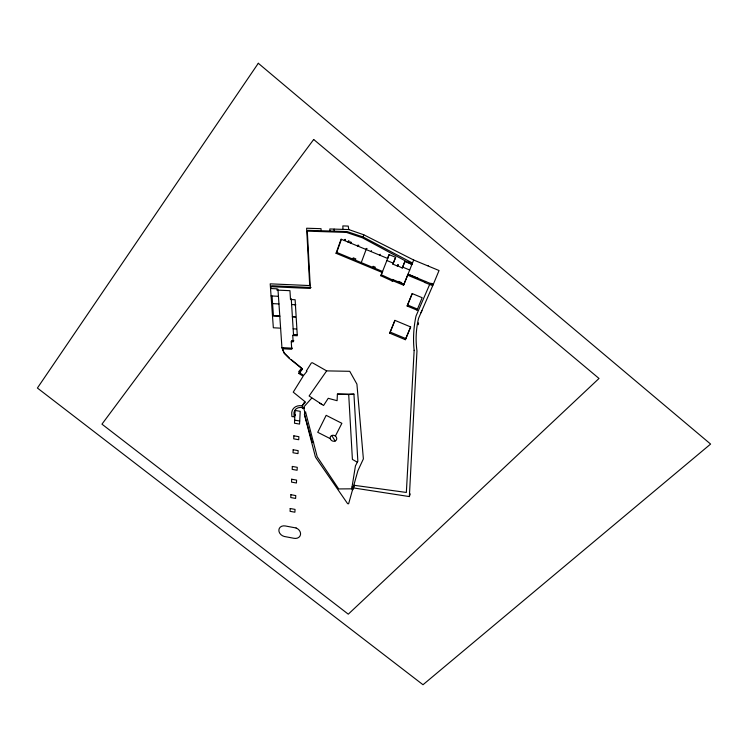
<?xml version="1.0" encoding="UTF-8"?>
<svg xmlns="http://www.w3.org/2000/svg" width="748" height="748" viewBox="0 0 748 748"><rect width="100%" height="100%" fill="white"/><g stroke="black" fill="none" stroke-linecap="round" stroke-linejoin="round"><path stroke-width="1.12" d="M351.738 488.827L355.431 465.911L357.843 461.17L353.935 394.131L337.404 394.093L337.096 400.694L328.222 398.31L323.557 405.51L309.102 395.982L326.652 370.886L349.737 371.307L356.918 384.117L363.378 458.898L357.909 470.66L348.615 503.778L347.614 503.675L316.17 458.131A7.443 6.302 27 0 1 314.992 455.27L304.38 414.327L305.156 413.298L305.885 413.214L317.189 456.766L338.685 488.94L351.738 488.827A2.141 1.795 23.9 0 1 352.532 490.183L353.739 486.546L353.178 487.864L352.037 486.948M354.215 485.387L353.767 487.976L409.362 496.579L416.973 350.943A103.551 94.846 6.7 0 1 418.6 318.227L432.727 285.661C434.597 284.137 429.548 282.005 429.689 284.399M414.158 350.298L406.351 492.446L353.888 485.265M412.475 263.034L363.107 236.985L363.724 234.76L348.764 229.571L329.812 228.963L329.905 231.02M409.362 496.579L410.241 493.914M336.058 253.291L336.731 252.413L382.696 271.515L382.135 272.44L336.058 253.291L341.097 239.145L344.295 240.473L344.959 239.612M336.731 252.413L341.378 239.379M344.295 240.473L345.062 239.323M348.4 241.043L347.755 241.903L344.632 240.604L345.389 239.463M347.755 241.903L349.036 240.968M350.756 242.015L350.111 242.885L348.381 241.828M350.111 242.885L350.344 242.249L351.074 242.548L350.84 243.184L357.544 245.97L358.17 245.101M352.794 259.089L353.252 257.836L355.805 258.901L355.347 260.145M357.544 245.97L357.778 245.335L358.432 245.606L358.199 246.242L365.875 249.421L366.483 248.542L361.256 262.604M365.875 249.421L366.866 248.373M388.081 257.508L387.529 258.415L366.155 249.542L366.754 248.663M372.738 267.373L373.14 266.288L375.272 267.176L374.86 268.252M363.724 234.76L413.681 260.014L404.032 284.221L393.27 279.743L392.569 281.136L380.863 275.76L382.135 272.44M387.529 258.415L389.007 254.572L395.561 257.284L392.896 264.147L397.225 265.942L397.871 264.717M380.863 275.76L389.184 254.638M392.896 264.147L395.711 257.368M397.225 265.942L398.226 264.867M381.424 274.825L393.102 280.182M404.967 261.491L402.246 268.027L397.702 265.783M392.569 281.136L393.27 279.743M402.246 268.027L404.827 261.473L411.821 264.371L412.316 263.455L408.324 261.8M392.737 280.696L403.527 285.184L408.034 274.189L433.186 284.633L439.039 270.524L428.118 265.998L428.295 265.549L427.576 265.774L413.681 260.014M411.821 264.371L362.49 237.836L346.455 232.422L307.297 231.141L310.355 288.447L270.916 286.69L271.047 288.55L277.069 288.822L277.162 290.112L289.944 290.682L290.495 299.518L295.123 299.742L297.302 335.749L292.749 335.506L293.151 341.845L291.252 341.743L291.739 349.269L282.37 348.736L284.334 353.402L289.336 358.442L302.454 369.11L298.854 373.486L303.155 376.169L293.244 392.148L305.549 402.097L302.183 405.874A9.911 8.508 30.4 0 0 291.776 414.588L291.944 416.617L294.179 416.739L295.366 414.766M410.119 275.058L418.366 278.48M389.736 333.169L394.879 320.35L410.633 326.923L405.369 339.704L389.736 333.169L394.972 320.387M407.136 306.016L412.185 293.553L422.162 297.704L417.038 310.139L407.136 306.016L412.251 293.609M425.406 281.407L424.873 282.557L425.631 281.491M425.088 282.651L432.727 285.661M405.369 339.704L410.68 326.941M429.707 284.343L416.01 316.058A131.227 119.727 3.3 0 0 414.13 350.354M421.031 312.729L421.937 310.635M417.038 310.139L417.506 309.13L407.632 305.006M335.366 436.093L341.873 423.312L326.165 415.327L317.732 432.297L330.27 438.665M403.527 285.184L404.032 284.221M409.698 270.009L402.742 267.13M391.7 280.781L392.41 279.387M397.581 266.092L398.104 265.166M313.636 442.358L312.253 442.517L304.483 414.317L305.839 412.12L304.632 412.242L305.165 413.139M304.52 401.985L302.183 405.874L302.875 408.539C306.97 408.66 301.678 406.529 302.875 408.539M386.922 260.528L393.429 263.231M302.51 368.764L299.574 372.382L298.686 371.672L301.743 368.147L291.187 359.554M379.685 255.161L380.255 254.264M319.536 402.994L321.79 404.397M298.854 373.486L300.06 371.588M370.905 251.515L371.504 250.627M291.252 341.743L292.216 340.396M358.199 246.242L358.825 245.372M292.749 335.506L293.496 334.468L291.252 298.555M282.37 348.736L283.137 347.68M350.84 243.184L351.485 242.324M348.278 242.118L348.923 241.258M344.632 240.604L345.286 239.753M295.105 305.717L295.853 304.735L291.627 304.539M277.162 290.112L277.957 289.167M270.916 286.69L271.72 285.755L311.075 287.503M311.729 398.114L303.884 406.912L304.09 407.679M307.297 231.141L308.045 230.319L347.109 231.581L363.107 236.985M357.581 461.684L356.646 461.834L352.401 459.403L348.708 394.551L337.404 394.093M348.708 394.551L353.935 394.131M271.075 295.946L278.443 296.292M272.581 303.623L278.957 303.931M279.771 315.908L273.431 315.591L272.038 295.993M292.375 316.544L295.535 316.703M273.459 315.993L279.799 316.32M292.403 316.956L295.554 317.115M280.603 328.166L273.338 327.774L270.206 283.838L309.709 285.568L306.633 228.224L321.032 228.682L321.126 230.739M293.141 328.83L296.283 328.998M293.496 334.468L296.9 334.655M292.001 340.695L293.889 340.798M278.022 290.187L281.931 347.605L292.477 348.213M294.656 420.142L299.714 421.002M407.529 275.133L424.948 282.361M390.26 332.112L405.855 338.629M299.35 372.691L303.651 375.374L306.942 371.317L306.381 370.961L311.336 362.976L312.412 362.761L326.652 370.886M289.429 358.124L284.006 352.785L281.931 347.605M331.738 435.523L335.141 441.021A3.385 2.899 26.9 0 0 335.73 436.374L335.039 435.832A3.385 2.899 26.9 0 0 330.242 437.197L330.279 438.739A3.385 2.899 26.9 0 0 335.151 441.011M303.819 408.445L305.156 413.298M348.764 229.571L348.222 226.083L342.846 225.915L342.977 229.384M294.179 416.739L294.011 414.719A7.789 6.685 30.4 0 1 302.669 407.744M334.113 229.103L334.197 231.16M352.701 487.911A2.141 1.795 23.9 0 1 353.103 488.865M418.319 324.697A102.71 94.239 6.4 0 1 418.562 322.893M290.215 508.518L290.074 511.323L294.89 512.212L295.039 509.397L290.215 508.518M290.907 494.699L290.766 497.551L295.619 498.43L295.769 495.578L290.907 494.699M291.683 479.225L291.542 482.123L296.432 483.002L296.591 480.104L291.683 479.225M292.328 466.443L292.178 469.379L297.106 470.258L297.265 467.322L292.328 466.443M293.169 449.763L293.02 452.746L297.985 453.615L298.143 450.623L293.169 449.763M293.871 435.822L293.712 438.852L298.723 439.712L298.882 436.682L293.871 435.822M295.142 410.456L294.497 423.218L299.546 424.079L300.219 411.307L295.142 410.456M398.675 281.435L398.478 281.912L401.442 283.137L401.629 282.66L398.675 281.435M258.303 63.271L37.4 388.034L423.003 684.729L710.6 444.069L258.303 63.271M313.692 139.483L101.952 424.163L348.278 614.173L599.017 378.46L313.692 139.483M296.096 527.976L285.278 525.956A6.395 5.161 26.9 0 0 278.882 529.911A6.395 5.161 26.9 0 0 284.287 536.475L294.02 538.308A6.489 5.245 26.3 0 0 300.49 534.736A6.489 5.245 26.3 0 0 296.096 527.976"/></g></svg>
